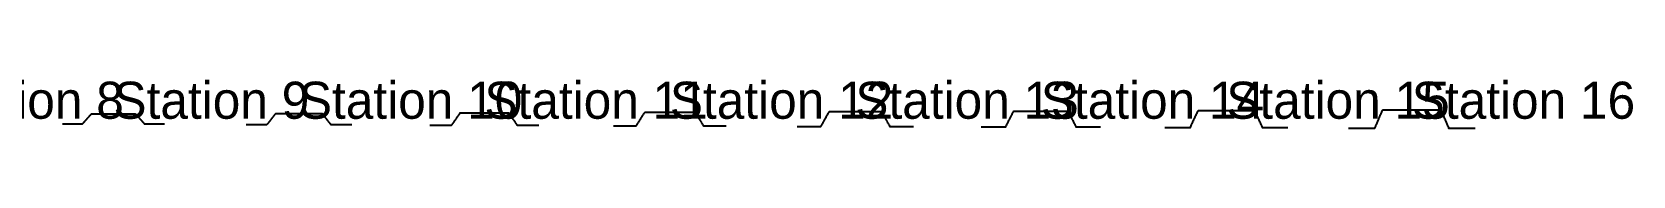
# Model space of a CAD drawing. Header units: metres. Extents: x 4 to 86, y -0.3 to 1.1.
# Drawn here: x 42.8 to 85.96, y -0.26 to 1.05 of the extents above; entities that cross this region are included whole.
import ezdxf

# ---------------------------------------------------------------- set-up
doc = ezdxf.new("R2010")
doc.units = ezdxf.units.M

msp = doc.modelspace()

# ---------------------------------------------------------------- linework, layer by layer
at = {"layer": 'GENERATED_PROFILE'}
for points in [[(43.624, -0.137), (43.636, -0.137), (43.648, -0.137), (43.66, -0.137), (43.672, -0.137), (43.684, -0.137), (43.697, -0.137), (43.709, -0.137), (43.721, -0.137), (43.733, -0.137), (43.745, -0.137), (43.757, -0.137), (43.77, -0.137), (43.782, -0.137), (43.794, -0.137), (43.806, -0.137), (43.818, -0.137), (43.83, -0.137), (43.843, -0.137), (43.855, -0.137), (43.867, -0.137), (43.879, -0.137), (43.891, -0.137), (43.903, -0.137), (43.916, -0.137), (43.928, -0.137), (43.94, -0.137), (43.952, -0.137), (43.964, -0.137), (43.976, -0.137), (43.989, -0.137), (44.001, -0.137), (44.013, -0.137), (44.025, -0.137), (44.037, -0.137), (44.049, -0.137), (44.062, -0.137), (44.074, -0.137), (44.086, -0.137), (44.098, -0.137), (44.11, -0.137), (44.122, -0.137), (44.135, -0.137), (44.147, -0.137), (44.159, -0.137), (44.169, -0.133), (44.176, -0.125), (44.183, -0.118), (44.19, -0.11), (44.197, -0.102), (44.204, -0.094), (44.211, -0.086), (44.218, -0.079), (44.225, -0.071), (44.232, -0.063), (44.239, -0.055), (44.246, -0.047), (44.253, -0.039), (44.26, -0.032), (44.267, -0.024), (44.274, -0.016), (44.281, -0.008), (44.288, 0), (44.295, 0.007), (44.302, 0.015), (44.309, 0.023), (44.316, 0.031), (44.323, 0.039), (44.33, 0.047), (44.337, 0.054), (44.344, 0.062), (44.351, 0.07), (44.358, 0.078), (44.365, 0.086), (44.372, 0.093), (44.379, 0.101), (44.386, 0.109), (44.393, 0.117), (44.4, 0.125), (44.41, 0.129), (44.422, 0.129), (44.434, 0.129), (44.446, 0.129), (44.459, 0.129), (44.471, 0.129), (44.483, 0.129), (44.495, 0.129), (44.507, 0.129), (44.519, 0.129), (44.532, 0.129), (44.544, 0.129), (44.556, 0.129), (44.568, 0.129), (44.58, 0.129), (44.592, 0.129), (44.605, 0.129), (44.617, 0.129), (44.629, 0.129), (44.641, 0.129), (44.653, 0.129), (44.665, 0.129), (44.678, 0.129), (44.69, 0.129), (44.702, 0.129), (44.714, 0.129), (44.726, 0.129), (44.738, 0.129), (44.751, 0.129), (44.763, 0.129), (44.775, 0.129), (44.787, 0.129), (44.799, 0.129), (44.811, 0.129), (44.824, 0.129), (44.836, 0.129), (44.848, 0.129), (44.86, 0.129), (44.872, 0.129), (44.884, 0.129), (44.897, 0.129), (44.909, 0.129), (44.921, 0.129), (44.933, 0.129), (44.945, 0.129), (44.957, 0.129), (44.97, 0.129), (44.982, 0.129), (44.994, 0.129), (45.006, 0.129), (45.018, 0.129), (45.03, 0.129), (45.043, 0.129), (45.055, 0.129), (45.067, 0.129), (45.079, 0.129), (45.091, 0.129), (45.103, 0.129), (45.116, 0.129), (45.128, 0.129), (45.14, 0.129), (45.152, 0.129), (45.164, 0.129), (45.176, 0.129), (45.189, 0.129), (45.201, 0.129), (45.213, 0.129), (45.225, 0.129), (45.237, 0.129), (45.249, 0.129), (45.262, 0.129), (45.274, 0.129), (45.286, 0.129), (45.298, 0.129), (45.31, 0.129), (45.322, 0.129), (45.335, 0.129), (45.347, 0.129), (45.359, 0.129), (45.371, 0.129), (45.383, 0.129), (45.395, 0.129), (45.408, 0.129), (45.42, 0.129), (45.432, 0.129), (45.444, 0.129), (45.456, 0.129), (45.468, 0.129), (45.481, 0.129), (45.493, 0.129), (45.505, 0.129), (45.517, 0.129), (45.529, 0.129), (45.541, 0.129), (45.554, 0.129), (45.566, 0.129), (45.578, 0.129), (45.59, 0.129), (45.6, 0.125), (45.607, 0.117), (45.614, 0.109), (45.621, 0.101), (45.628, 0.093), (45.635, 0.086), (45.642, 0.078), (45.649, 0.07), (45.656, 0.062), (45.663, 0.054), (45.67, 0.047), (45.677, 0.039), (45.684, 0.031), (45.691, 0.023), (45.698, 0.015), (45.705, 0.007), (45.712, 0), (45.719, -0.008), (45.726, -0.016), (45.733, -0.024), (45.74, -0.032), (45.747, -0.039), (45.754, -0.047), (45.761, -0.055), (45.768, -0.063), (45.775, -0.071), (45.782, -0.079), (45.789, -0.086), (45.796, -0.094), (45.803, -0.102), (45.81, -0.11), (45.817, -0.118), (45.824, -0.125), (45.831, -0.133), (45.841, -0.137), (45.853, -0.137), (45.865, -0.137), (45.878, -0.137), (45.89, -0.137), (45.902, -0.137), (45.914, -0.137), (45.926, -0.137), (45.938, -0.137), (45.951, -0.137), (45.963, -0.137), (45.975, -0.137), (45.987, -0.137), (45.999, -0.137), (46.011, -0.137), (46.024, -0.137), (46.036, -0.137), (46.048, -0.137), (46.06, -0.137), (46.072, -0.137), (46.084, -0.137), (46.097, -0.137), (46.109, -0.137), (46.121, -0.137), (46.133, -0.137), (46.145, -0.137), (46.157, -0.137), (46.17, -0.137), (46.182, -0.137), (46.194, -0.137), (46.206, -0.137), (46.218, -0.137), (46.23, -0.137), (46.243, -0.137), (46.255, -0.137), (46.267, -0.137), (46.279, -0.137), (46.291, -0.137), (46.303, -0.137), (46.316, -0.137), (46.328, -0.137), (46.34, -0.137), (46.352, -0.137), (46.364, -0.137), (46.376, -0.137)], [(48.577, -0.154), (48.589, -0.154), (48.602, -0.154), (48.615, -0.154), (48.627, -0.154), (48.64, -0.154), (48.653, -0.154), (48.665, -0.154), (48.678, -0.154), (48.691, -0.154), (48.704, -0.154), (48.716, -0.154), (48.729, -0.154), (48.742, -0.154), (48.754, -0.154), (48.767, -0.154), (48.78, -0.154), (48.793, -0.154), (48.805, -0.154), (48.818, -0.154), (48.831, -0.154), (48.843, -0.154), (48.856, -0.154), (48.869, -0.154), (48.882, -0.154), (48.894, -0.154), (48.907, -0.154), (48.92, -0.154), (48.932, -0.154), (48.945, -0.154), (48.958, -0.154), (48.97, -0.154), (48.983, -0.154), (48.996, -0.154), (49.009, -0.154), (49.021, -0.154), (49.034, -0.154), (49.047, -0.154), (49.059, -0.154), (49.072, -0.154), (49.085, -0.154), (49.098, -0.154), (49.11, -0.154), (49.123, -0.154), (49.136, -0.154), (49.146, -0.15), (49.153, -0.141), (49.16, -0.132), (49.167, -0.124), (49.173, -0.115), (49.18, -0.106), (49.187, -0.097), (49.194, -0.088), (49.201, -0.08), (49.208, -0.071), (49.215, -0.062), (49.222, -0.053), (49.229, -0.044), (49.236, -0.036), (49.243, -0.027), (49.249, -0.018), (49.256, -0.009), (49.263, 0), (49.27, 0.008), (49.277, 0.017), (49.284, 0.026), (49.291, 0.035), (49.298, 0.044), (49.305, 0.052), (49.312, 0.061), (49.319, 0.07), (49.325, 0.079), (49.332, 0.088), (49.339, 0.096), (49.346, 0.105), (49.353, 0.114), (49.36, 0.123), (49.367, 0.132), (49.374, 0.14), (49.384, 0.145), (49.396, 0.145), (49.409, 0.145), (49.422, 0.145), (49.434, 0.145), (49.447, 0.145), (49.46, 0.145), (49.473, 0.145), (49.485, 0.145), (49.498, 0.145), (49.511, 0.145), (49.523, 0.145), (49.536, 0.145), (49.549, 0.145), (49.562, 0.145), (49.574, 0.145), (49.587, 0.145), (49.6, 0.145), (49.612, 0.145), (49.625, 0.145), (49.638, 0.145), (49.651, 0.145), (49.663, 0.145), (49.676, 0.145), (49.689, 0.145), (49.701, 0.145), (49.714, 0.145), (49.727, 0.145), (49.739, 0.145), (49.752, 0.145), (49.765, 0.145), (49.778, 0.145), (49.79, 0.145), (49.803, 0.145), (49.816, 0.145), (49.828, 0.145), (49.841, 0.145), (49.854, 0.145), (49.867, 0.145), (49.879, 0.145), (49.892, 0.145), (49.905, 0.145), (49.917, 0.145), (49.93, 0.145), (49.943, 0.145), (49.956, 0.145), (49.968, 0.145), (49.981, 0.145), (49.994, 0.145), (50.006, 0.145), (50.019, 0.145), (50.032, 0.145), (50.044, 0.145), (50.057, 0.145), (50.07, 0.145), (50.083, 0.145), (50.095, 0.145), (50.108, 0.145), (50.121, 0.145), (50.133, 0.145), (50.146, 0.145), (50.159, 0.145), (50.172, 0.145), (50.184, 0.145), (50.197, 0.145), (50.21, 0.145), (50.222, 0.145), (50.235, 0.145), (50.248, 0.145), (50.261, 0.145), (50.273, 0.145), (50.286, 0.145), (50.299, 0.145), (50.311, 0.145), (50.324, 0.145), (50.337, 0.145), (50.349, 0.145), (50.362, 0.145), (50.375, 0.145), (50.388, 0.145), (50.4, 0.145), (50.413, 0.145), (50.426, 0.145), (50.438, 0.145), (50.451, 0.145), (50.464, 0.145), (50.477, 0.145), (50.489, 0.145), (50.502, 0.145), (50.515, 0.145), (50.527, 0.145), (50.54, 0.145), (50.553, 0.145), (50.566, 0.145), (50.578, 0.145), (50.591, 0.145), (50.604, 0.145), (50.616, 0.145), (50.626, 0.14), (50.633, 0.132), (50.64, 0.123), (50.647, 0.114), (50.654, 0.105), (50.661, 0.096), (50.668, 0.088), (50.675, 0.079), (50.681, 0.07), (50.688, 0.061), (50.695, 0.052), (50.702, 0.044), (50.709, 0.035), (50.716, 0.026), (50.723, 0.017), (50.73, 0.008), (50.737, 0), (50.744, -0.009), (50.751, -0.018), (50.757, -0.027), (50.764, -0.036), (50.771, -0.044), (50.778, -0.053), (50.785, -0.062), (50.792, -0.071), (50.799, -0.08), (50.806, -0.088), (50.813, -0.097), (50.82, -0.106), (50.827, -0.115), (50.833, -0.124), (50.84, -0.132), (50.847, -0.141), (50.854, -0.15), (50.864, -0.154), (50.877, -0.154), (50.89, -0.154), (50.902, -0.154), (50.915, -0.154), (50.928, -0.154), (50.941, -0.154), (50.953, -0.154), (50.966, -0.154), (50.979, -0.154), (50.991, -0.154), (51.004, -0.154), (51.017, -0.154), (51.03, -0.154), (51.042, -0.154), (51.055, -0.154), (51.068, -0.154), (51.08, -0.154), (51.093, -0.154), (51.106, -0.154), (51.118, -0.154), (51.131, -0.154), (51.144, -0.154), (51.157, -0.154), (51.169, -0.154), (51.182, -0.154), (51.195, -0.154), (51.207, -0.154), (51.22, -0.154), (51.233, -0.154), (51.246, -0.154), (51.258, -0.154), (51.271, -0.154), (51.284, -0.154), (51.296, -0.154), (51.309, -0.154), (51.322, -0.154), (51.335, -0.154), (51.347, -0.154), (51.36, -0.154), (51.373, -0.154), (51.385, -0.154), (51.398, -0.154), (51.411, -0.154), (51.423, -0.154)], [(53.529, -0.171), (53.543, -0.171), (53.556, -0.171), (53.569, -0.171), (53.582, -0.171), (53.596, -0.171), (53.609, -0.171), (53.622, -0.171), (53.635, -0.171), (53.649, -0.171), (53.662, -0.171), (53.675, -0.171), (53.688, -0.171), (53.702, -0.171), (53.715, -0.171), (53.728, -0.171), (53.741, -0.171), (53.755, -0.171), (53.768, -0.171), (53.781, -0.171), (53.794, -0.171), (53.808, -0.171), (53.821, -0.171), (53.834, -0.171), (53.847, -0.171), (53.861, -0.171), (53.874, -0.171), (53.887, -0.171), (53.9, -0.171), (53.914, -0.171), (53.927, -0.171), (53.94, -0.171), (53.953, -0.171), (53.967, -0.171), (53.98, -0.171), (53.993, -0.171), (54.006, -0.171), (54.02, -0.171), (54.033, -0.171), (54.046, -0.171), (54.059, -0.171), (54.073, -0.171), (54.086, -0.171), (54.099, -0.171), (54.112, -0.171), (54.123, -0.167), (54.13, -0.157), (54.136, -0.147), (54.143, -0.137), (54.15, -0.128), (54.157, -0.118), (54.164, -0.108), (54.17, -0.098), (54.177, -0.088), (54.184, -0.079), (54.191, -0.069), (54.198, -0.059), (54.204, -0.049), (54.211, -0.04), (54.218, -0.03), (54.225, -0.02), (54.232, -0.01), (54.238, 0), (54.245, 0.009), (54.252, 0.019), (54.259, 0.029), (54.266, 0.039), (54.272, 0.048), (54.279, 0.058), (54.286, 0.068), (54.293, 0.078), (54.3, 0.088), (54.307, 0.097), (54.313, 0.107), (54.32, 0.117), (54.327, 0.127), (54.334, 0.136), (54.341, 0.146), (54.347, 0.156), (54.357, 0.161), (54.371, 0.161), (54.384, 0.161), (54.397, 0.161), (54.41, 0.161), (54.424, 0.161), (54.437, 0.161), (54.45, 0.161), (54.463, 0.161), (54.477, 0.161), (54.49, 0.161), (54.503, 0.161), (54.516, 0.161), (54.53, 0.161), (54.543, 0.161), (54.556, 0.161), (54.569, 0.161), (54.583, 0.161), (54.596, 0.161), (54.609, 0.161), (54.622, 0.161), (54.636, 0.161), (54.649, 0.161), (54.662, 0.161), (54.675, 0.161), (54.689, 0.161), (54.702, 0.161), (54.715, 0.161), (54.728, 0.161), (54.742, 0.161), (54.755, 0.161), (54.768, 0.161), (54.781, 0.161), (54.795, 0.161), (54.808, 0.161), (54.821, 0.161), (54.834, 0.161), (54.848, 0.161), (54.861, 0.161), (54.874, 0.161), (54.887, 0.161), (54.901, 0.161), (54.914, 0.161), (54.927, 0.161), (54.94, 0.161), (54.954, 0.161), (54.967, 0.161), (54.98, 0.161), (54.993, 0.161), (55.007, 0.161), (55.02, 0.161), (55.033, 0.161), (55.046, 0.161), (55.06, 0.161), (55.073, 0.161), (55.086, 0.161), (55.099, 0.161), (55.113, 0.161), (55.126, 0.161), (55.139, 0.161), (55.152, 0.161), (55.166, 0.161), (55.179, 0.161), (55.192, 0.161), (55.205, 0.161), (55.219, 0.161), (55.232, 0.161), (55.245, 0.161), (55.258, 0.161), (55.272, 0.161), (55.285, 0.161), (55.298, 0.161), (55.311, 0.161), (55.325, 0.161), (55.338, 0.161), (55.351, 0.161), (55.364, 0.161), (55.378, 0.161), (55.391, 0.161), (55.404, 0.161), (55.417, 0.161), (55.431, 0.161), (55.444, 0.161), (55.457, 0.161), (55.47, 0.161), (55.484, 0.161), (55.497, 0.161), (55.51, 0.161), (55.523, 0.161), (55.537, 0.161), (55.55, 0.161), (55.563, 0.161), (55.576, 0.161), (55.59, 0.161), (55.603, 0.161), (55.616, 0.161), (55.629, 0.161), (55.643, 0.161), (55.653, 0.156), (55.659, 0.146), (55.666, 0.136), (55.673, 0.127), (55.68, 0.117), (55.687, 0.107), (55.693, 0.097), (55.7, 0.088), (55.707, 0.078), (55.714, 0.068), (55.721, 0.058), (55.728, 0.048), (55.734, 0.039), (55.741, 0.029), (55.748, 0.019), (55.755, 0.009), (55.762, 0), (55.768, -0.01), (55.775, -0.02), (55.782, -0.03), (55.789, -0.04), (55.796, -0.049), (55.802, -0.059), (55.809, -0.069), (55.816, -0.079), (55.823, -0.088), (55.83, -0.098), (55.836, -0.108), (55.843, -0.118), (55.85, -0.128), (55.857, -0.137), (55.864, -0.147), (55.87, -0.157), (55.877, -0.167), (55.888, -0.171), (55.901, -0.171), (55.914, -0.171), (55.927, -0.171), (55.941, -0.171), (55.954, -0.171), (55.967, -0.171), (55.98, -0.171), (55.994, -0.171), (56.007, -0.171), (56.02, -0.171), (56.033, -0.171), (56.047, -0.171), (56.06, -0.171), (56.073, -0.171), (56.086, -0.171), (56.1, -0.171), (56.113, -0.171), (56.126, -0.171), (56.139, -0.171), (56.153, -0.171), (56.166, -0.171), (56.179, -0.171), (56.192, -0.171), (56.206, -0.171), (56.219, -0.171), (56.232, -0.171), (56.245, -0.171), (56.259, -0.171), (56.272, -0.171), (56.285, -0.171), (56.298, -0.171), (56.312, -0.171), (56.325, -0.171), (56.338, -0.171), (56.351, -0.171), (56.365, -0.171), (56.378, -0.171), (56.391, -0.171), (56.404, -0.171), (56.418, -0.171), (56.431, -0.171), (56.444, -0.171), (56.457, -0.171), (56.471, -0.171)], [(58.482, -0.188), (58.496, -0.188), (58.51, -0.188), (58.524, -0.188), (58.538, -0.188), (58.551, -0.188), (58.565, -0.188), (58.579, -0.188), (58.593, -0.188), (58.607, -0.188), (58.62, -0.188), (58.634, -0.188), (58.648, -0.188), (58.662, -0.188), (58.675, -0.188), (58.689, -0.188), (58.703, -0.188), (58.717, -0.188), (58.731, -0.188), (58.744, -0.188), (58.758, -0.188), (58.772, -0.188), (58.786, -0.188), (58.8, -0.188), (58.813, -0.188), (58.827, -0.188), (58.841, -0.188), (58.855, -0.188), (58.869, -0.188), (58.882, -0.188), (58.896, -0.188), (58.91, -0.188), (58.924, -0.188), (58.937, -0.188), (58.951, -0.188), (58.965, -0.188), (58.979, -0.188), (58.993, -0.188), (59.006, -0.188), (59.02, -0.188), (59.034, -0.188), (59.048, -0.188), (59.062, -0.188), (59.075, -0.188), (59.089, -0.188), (59.1, -0.183), (59.106, -0.173), (59.113, -0.162), (59.12, -0.151), (59.127, -0.14), (59.133, -0.13), (59.14, -0.119), (59.147, -0.108), (59.153, -0.097), (59.16, -0.087), (59.167, -0.076), (59.173, -0.065), (59.18, -0.054), (59.187, -0.044), (59.194, -0.033), (59.2, -0.022), (59.207, -0.011), (59.214, -0.001), (59.22, 0.01), (59.227, 0.021), (59.234, 0.032), (59.24, 0.043), (59.247, 0.053), (59.254, 0.064), (59.261, 0.075), (59.267, 0.086), (59.274, 0.096), (59.281, 0.107), (59.287, 0.118), (59.294, 0.129), (59.301, 0.139), (59.307, 0.15), (59.314, 0.161), (59.321, 0.172), (59.331, 0.177), (59.345, 0.177), (59.359, 0.177), (59.373, 0.177), (59.386, 0.177), (59.4, 0.177), (59.414, 0.177), (59.428, 0.177), (59.442, 0.177), (59.455, 0.177), (59.469, 0.177), (59.483, 0.177), (59.497, 0.177), (59.51, 0.177), (59.524, 0.177), (59.538, 0.177), (59.552, 0.177), (59.566, 0.177), (59.579, 0.177), (59.593, 0.177), (59.607, 0.177), (59.621, 0.177), (59.635, 0.177), (59.648, 0.177), (59.662, 0.177), (59.676, 0.177), (59.69, 0.177), (59.704, 0.177), (59.717, 0.177), (59.731, 0.177), (59.745, 0.177), (59.759, 0.177), (59.772, 0.177), (59.786, 0.177), (59.8, 0.177), (59.814, 0.177), (59.828, 0.177), (59.841, 0.177), (59.855, 0.177), (59.869, 0.177), (59.883, 0.177), (59.897, 0.177), (59.91, 0.177), (59.924, 0.177), (59.938, 0.177), (59.952, 0.177), (59.966, 0.177), (59.979, 0.177), (59.993, 0.177), (60.007, 0.177), (60.021, 0.177), (60.034, 0.177), (60.048, 0.177), (60.062, 0.177), (60.076, 0.177), (60.09, 0.177), (60.103, 0.177), (60.117, 0.177), (60.131, 0.177), (60.145, 0.177), (60.159, 0.177), (60.172, 0.177), (60.186, 0.177), (60.2, 0.177), (60.214, 0.177), (60.228, 0.177), (60.241, 0.177), (60.255, 0.177), (60.269, 0.177), (60.283, 0.177), (60.296, 0.177), (60.31, 0.177), (60.324, 0.177), (60.338, 0.177), (60.352, 0.177), (60.365, 0.177), (60.379, 0.177), (60.393, 0.177), (60.407, 0.177), (60.421, 0.177), (60.434, 0.177), (60.448, 0.177), (60.462, 0.177), (60.476, 0.177), (60.49, 0.177), (60.503, 0.177), (60.517, 0.177), (60.531, 0.177), (60.545, 0.177), (60.558, 0.177), (60.572, 0.177), (60.586, 0.177), (60.6, 0.177), (60.614, 0.177), (60.627, 0.177), (60.641, 0.177), (60.655, 0.177), (60.669, 0.177), (60.679, 0.172), (60.686, 0.161), (60.693, 0.15), (60.699, 0.139), (60.706, 0.129), (60.713, 0.118), (60.719, 0.107), (60.726, 0.096), (60.733, 0.086), (60.739, 0.075), (60.746, 0.064), (60.753, 0.053), (60.76, 0.043), (60.766, 0.032), (60.773, 0.021), (60.78, 0.01), (60.786, -0.001), (60.793, -0.011), (60.8, -0.022), (60.806, -0.033), (60.813, -0.044), (60.82, -0.054), (60.827, -0.065), (60.833, -0.076), (60.84, -0.087), (60.847, -0.097), (60.853, -0.108), (60.86, -0.119), (60.867, -0.13), (60.873, -0.14), (60.88, -0.151), (60.887, -0.162), (60.894, -0.173), (60.9, -0.183), (60.911, -0.188), (60.925, -0.188), (60.938, -0.188), (60.952, -0.188), (60.966, -0.188), (60.98, -0.188), (60.994, -0.188), (61.007, -0.188), (61.021, -0.188), (61.035, -0.188), (61.049, -0.188), (61.063, -0.188), (61.076, -0.188), (61.09, -0.188), (61.104, -0.188), (61.118, -0.188), (61.131, -0.188), (61.145, -0.188), (61.159, -0.188), (61.173, -0.188), (61.187, -0.188), (61.2, -0.188), (61.214, -0.188), (61.228, -0.188), (61.242, -0.188), (61.256, -0.188), (61.269, -0.188), (61.283, -0.188), (61.297, -0.188), (61.311, -0.188), (61.325, -0.188), (61.338, -0.188), (61.352, -0.188), (61.366, -0.188), (61.38, -0.188), (61.393, -0.188), (61.407, -0.188), (61.421, -0.188), (61.435, -0.188), (61.449, -0.188), (61.462, -0.188), (61.476, -0.188), (61.49, -0.188), (61.504, -0.188), (61.518, -0.188)], [(63.435, -0.205), (63.45, -0.205), (63.464, -0.205), (63.478, -0.205), (63.493, -0.205), (63.507, -0.205), (63.521, -0.205), (63.536, -0.205), (63.55, -0.205), (63.564, -0.205), (63.579, -0.205), (63.593, -0.205), (63.607, -0.205), (63.622, -0.205), (63.636, -0.205), (63.65, -0.205), (63.665, -0.205), (63.679, -0.205), (63.693, -0.205), (63.708, -0.205), (63.722, -0.205), (63.736, -0.205), (63.751, -0.205), (63.765, -0.205), (63.779, -0.205), (63.794, -0.205), (63.808, -0.205), (63.822, -0.205), (63.837, -0.205), (63.851, -0.205), (63.865, -0.205), (63.88, -0.205), (63.894, -0.205), (63.908, -0.205), (63.923, -0.205), (63.937, -0.205), (63.951, -0.205), (63.966, -0.205), (63.98, -0.205), (63.994, -0.205), (64.009, -0.205), (64.023, -0.205), (64.037, -0.205), (64.052, -0.205), (64.066, -0.205), (64.077, -0.2), (64.083, -0.188), (64.09, -0.176), (64.097, -0.165), (64.103, -0.153), (64.11, -0.141), (64.116, -0.13), (64.123, -0.118), (64.13, -0.106), (64.136, -0.094), (64.143, -0.083), (64.149, -0.071), (64.156, -0.059), (64.163, -0.047), (64.169, -0.036), (64.176, -0.024), (64.182, -0.012), (64.189, -0.001), (64.196, 0.011), (64.202, 0.023), (64.209, 0.035), (64.215, 0.046), (64.222, 0.058), (64.228, 0.07), (64.235, 0.082), (64.242, 0.093), (64.248, 0.105), (64.255, 0.117), (64.261, 0.128), (64.268, 0.14), (64.275, 0.152), (64.281, 0.164), (64.288, 0.175), (64.294, 0.187), (64.305, 0.193), (64.319, 0.193), (64.334, 0.193), (64.348, 0.193), (64.362, 0.193), (64.377, 0.193), (64.391, 0.193), (64.405, 0.193), (64.42, 0.193), (64.434, 0.193), (64.448, 0.193), (64.463, 0.193), (64.477, 0.193), (64.491, 0.193), (64.506, 0.193), (64.52, 0.193), (64.534, 0.193), (64.549, 0.193), (64.563, 0.193), (64.577, 0.193), (64.592, 0.193), (64.606, 0.193), (64.62, 0.193), (64.635, 0.193), (64.649, 0.193), (64.663, 0.193), (64.678, 0.193), (64.692, 0.193), (64.706, 0.193), (64.721, 0.193), (64.735, 0.193), (64.749, 0.193), (64.764, 0.193), (64.778, 0.193), (64.792, 0.193), (64.807, 0.193), (64.821, 0.193), (64.835, 0.193), (64.85, 0.193), (64.864, 0.193), (64.878, 0.193), (64.893, 0.193), (64.907, 0.193), (64.921, 0.193), (64.936, 0.193), (64.95, 0.193), (64.964, 0.193), (64.979, 0.193), (64.993, 0.193), (65.007, 0.193), (65.021, 0.193), (65.036, 0.193), (65.05, 0.193), (65.064, 0.193), (65.079, 0.193), (65.093, 0.193), (65.107, 0.193), (65.122, 0.193), (65.136, 0.193), (65.15, 0.193), (65.165, 0.193), (65.179, 0.193), (65.193, 0.193), (65.208, 0.193), (65.222, 0.193), (65.236, 0.193), (65.251, 0.193), (65.265, 0.193), (65.279, 0.193), (65.294, 0.193), (65.308, 0.193), (65.322, 0.193), (65.337, 0.193), (65.351, 0.193), (65.365, 0.193), (65.38, 0.193), (65.394, 0.193), (65.408, 0.193), (65.423, 0.193), (65.437, 0.193), (65.451, 0.193), (65.466, 0.193), (65.48, 0.193), (65.494, 0.193), (65.509, 0.193), (65.523, 0.193), (65.537, 0.193), (65.552, 0.193), (65.566, 0.193), (65.58, 0.193), (65.595, 0.193), (65.609, 0.193), (65.623, 0.193), (65.638, 0.193), (65.652, 0.193), (65.666, 0.193), (65.681, 0.193), (65.695, 0.193), (65.706, 0.187), (65.712, 0.175), (65.719, 0.164), (65.725, 0.152), (65.732, 0.14), (65.739, 0.128), (65.745, 0.117), (65.752, 0.105), (65.758, 0.093), (65.765, 0.082), (65.772, 0.07), (65.778, 0.058), (65.785, 0.046), (65.791, 0.035), (65.798, 0.023), (65.804, 0.011), (65.811, -0.001), (65.818, -0.012), (65.824, -0.024), (65.831, -0.036), (65.837, -0.047), (65.844, -0.059), (65.851, -0.071), (65.857, -0.083), (65.864, -0.094), (65.87, -0.106), (65.877, -0.118), (65.884, -0.13), (65.89, -0.141), (65.897, -0.153), (65.903, -0.165), (65.91, -0.176), (65.917, -0.188), (65.923, -0.2), (65.934, -0.205), (65.948, -0.205), (65.963, -0.205), (65.977, -0.205), (65.991, -0.205), (66.006, -0.205), (66.02, -0.205), (66.034, -0.205), (66.049, -0.205), (66.063, -0.205), (66.077, -0.205), (66.092, -0.205), (66.106, -0.205), (66.12, -0.205), (66.135, -0.205), (66.149, -0.205), (66.163, -0.205), (66.178, -0.205), (66.192, -0.205), (66.206, -0.205), (66.221, -0.205), (66.235, -0.205), (66.249, -0.205), (66.264, -0.205), (66.278, -0.205), (66.292, -0.205), (66.307, -0.205), (66.321, -0.205), (66.335, -0.205), (66.35, -0.205), (66.364, -0.205), (66.378, -0.205), (66.393, -0.205), (66.407, -0.205), (66.421, -0.205), (66.436, -0.205), (66.45, -0.205), (66.464, -0.205), (66.479, -0.205), (66.493, -0.205), (66.507, -0.205), (66.522, -0.205), (66.536, -0.205), (66.55, -0.205), (66.565, -0.205)], [(68.388, -0.222), (68.403, -0.222), (68.418, -0.222), (68.433, -0.222), (68.448, -0.222), (68.463, -0.222), (68.478, -0.222), (68.492, -0.222), (68.507, -0.222), (68.522, -0.222), (68.537, -0.222), (68.552, -0.222), (68.567, -0.222), (68.582, -0.222), (68.597, -0.222), (68.611, -0.222), (68.626, -0.222), (68.641, -0.222), (68.656, -0.222), (68.671, -0.222), (68.686, -0.222), (68.701, -0.222), (68.715, -0.222), (68.73, -0.222), (68.745, -0.222), (68.76, -0.222), (68.775, -0.222), (68.79, -0.222), (68.805, -0.222), (68.82, -0.222), (68.834, -0.222), (68.849, -0.222), (68.864, -0.222), (68.879, -0.222), (68.894, -0.222), (68.909, -0.222), (68.924, -0.222), (68.939, -0.222), (68.953, -0.222), (68.968, -0.222), (68.983, -0.222), (68.998, -0.222), (69.013, -0.222), (69.028, -0.222), (69.043, -0.222), (69.054, -0.217), (69.06, -0.204), (69.067, -0.191), (69.073, -0.178), (69.08, -0.166), (69.086, -0.153), (69.093, -0.14), (69.099, -0.128), (69.106, -0.115), (69.112, -0.102), (69.119, -0.09), (69.125, -0.077), (69.132, -0.064), (69.138, -0.051), (69.145, -0.039), (69.151, -0.026), (69.158, -0.013), (69.164, -0.001), (69.171, 0.012), (69.177, 0.025), (69.184, 0.038), (69.19, 0.05), (69.197, 0.063), (69.203, 0.076), (69.21, 0.088), (69.216, 0.101), (69.223, 0.114), (69.229, 0.126), (69.236, 0.139), (69.242, 0.152), (69.249, 0.165), (69.255, 0.177), (69.262, 0.19), (69.268, 0.203), (69.279, 0.209), (69.294, 0.209), (69.309, 0.209), (69.323, 0.209), (69.338, 0.209), (69.353, 0.209), (69.368, 0.209), (69.383, 0.209), (69.398, 0.209), (69.413, 0.209), (69.427, 0.209), (69.442, 0.209), (69.457, 0.209), (69.472, 0.209), (69.487, 0.209), (69.502, 0.209), (69.517, 0.209), (69.532, 0.209), (69.546, 0.209), (69.561, 0.209), (69.576, 0.209), (69.591, 0.209), (69.606, 0.209), (69.621, 0.209), (69.636, 0.209), (69.651, 0.209), (69.665, 0.209), (69.68, 0.209), (69.695, 0.209), (69.71, 0.209), (69.725, 0.209), (69.74, 0.209), (69.755, 0.209), (69.77, 0.209), (69.784, 0.209), (69.799, 0.209), (69.814, 0.209), (69.829, 0.209), (69.844, 0.209), (69.859, 0.209), (69.874, 0.209), (69.888, 0.209), (69.903, 0.209), (69.918, 0.209), (69.933, 0.209), (69.948, 0.209), (69.963, 0.209), (69.978, 0.209), (69.993, 0.209), (70.007, 0.209), (70.022, 0.209), (70.037, 0.209), (70.052, 0.209), (70.067, 0.209), (70.082, 0.209), (70.097, 0.209), (70.112, 0.209), (70.126, 0.209), (70.141, 0.209), (70.156, 0.209), (70.171, 0.209), (70.186, 0.209), (70.201, 0.209), (70.216, 0.209), (70.23, 0.209), (70.245, 0.209), (70.26, 0.209), (70.275, 0.209), (70.29, 0.209), (70.305, 0.209), (70.32, 0.209), (70.335, 0.209), (70.349, 0.209), (70.364, 0.209), (70.379, 0.209), (70.394, 0.209), (70.409, 0.209), (70.424, 0.209), (70.439, 0.209), (70.454, 0.209), (70.468, 0.209), (70.483, 0.209), (70.498, 0.209), (70.513, 0.209), (70.528, 0.209), (70.543, 0.209), (70.558, 0.209), (70.573, 0.209), (70.587, 0.209), (70.602, 0.209), (70.617, 0.209), (70.632, 0.209), (70.647, 0.209), (70.662, 0.209), (70.677, 0.209), (70.691, 0.209), (70.706, 0.209), (70.721, 0.209), (70.732, 0.203), (70.738, 0.19), (70.745, 0.177), (70.751, 0.165), (70.758, 0.152), (70.764, 0.139), (70.771, 0.126), (70.777, 0.114), (70.784, 0.101), (70.79, 0.088), (70.797, 0.076), (70.803, 0.063), (70.81, 0.05), (70.816, 0.038), (70.823, 0.025), (70.829, 0.012), (70.836, -0.001), (70.842, -0.013), (70.849, -0.026), (70.855, -0.039), (70.862, -0.051), (70.868, -0.064), (70.875, -0.077), (70.881, -0.09), (70.888, -0.102), (70.894, -0.115), (70.901, -0.128), (70.907, -0.14), (70.914, -0.153), (70.92, -0.166), (70.927, -0.178), (70.933, -0.191), (70.94, -0.204), (70.946, -0.217), (70.957, -0.222), (70.972, -0.222), (70.987, -0.222), (71.002, -0.222), (71.017, -0.222), (71.032, -0.222), (71.047, -0.222), (71.061, -0.222), (71.076, -0.222), (71.091, -0.222), (71.106, -0.222), (71.121, -0.222), (71.136, -0.222), (71.151, -0.222), (71.166, -0.222), (71.18, -0.222), (71.195, -0.222), (71.21, -0.222), (71.225, -0.222), (71.24, -0.222), (71.255, -0.222), (71.27, -0.222), (71.285, -0.222), (71.299, -0.222), (71.314, -0.222), (71.329, -0.222), (71.344, -0.222), (71.359, -0.222), (71.374, -0.222), (71.389, -0.222), (71.403, -0.222), (71.418, -0.222), (71.433, -0.222), (71.448, -0.222), (71.463, -0.222), (71.478, -0.222), (71.493, -0.222), (71.508, -0.222), (71.522, -0.222), (71.537, -0.222), (71.552, -0.222), (71.567, -0.222), (71.582, -0.222), (71.597, -0.222), (71.612, -0.222)], [(73.341, -0.239), (73.357, -0.239), (73.372, -0.239), (73.387, -0.239), (73.403, -0.239), (73.418, -0.239), (73.434, -0.239), (73.449, -0.239), (73.465, -0.239), (73.48, -0.239), (73.495, -0.239), (73.511, -0.239), (73.526, -0.239), (73.542, -0.239), (73.557, -0.239), (73.572, -0.239), (73.588, -0.239), (73.603, -0.239), (73.619, -0.239), (73.634, -0.239), (73.649, -0.239), (73.665, -0.239), (73.68, -0.239), (73.696, -0.239), (73.711, -0.239), (73.727, -0.239), (73.742, -0.239), (73.757, -0.239), (73.773, -0.239), (73.788, -0.239), (73.804, -0.239), (73.819, -0.239), (73.834, -0.239), (73.85, -0.239), (73.865, -0.239), (73.881, -0.239), (73.896, -0.239), (73.911, -0.239), (73.927, -0.239), (73.942, -0.239), (73.958, -0.239), (73.973, -0.239), (73.989, -0.239), (74.004, -0.239), (74.019, -0.239), (74.031, -0.233), (74.037, -0.22), (74.044, -0.206), (74.05, -0.192), (74.056, -0.179), (74.063, -0.165), (74.069, -0.151), (74.075, -0.137), (74.082, -0.124), (74.088, -0.11), (74.095, -0.096), (74.101, -0.083), (74.107, -0.069), (74.114, -0.055), (74.12, -0.042), (74.127, -0.028), (74.133, -0.014), (74.139, -0.001), (74.146, 0.013), (74.152, 0.027), (74.159, 0.04), (74.165, 0.054), (74.171, 0.068), (74.178, 0.081), (74.184, 0.095), (74.19, 0.109), (74.197, 0.123), (74.203, 0.136), (74.21, 0.15), (74.216, 0.164), (74.222, 0.177), (74.229, 0.191), (74.235, 0.205), (74.242, 0.218), (74.253, 0.225), (74.268, 0.225), (74.283, 0.225), (74.299, 0.225), (74.314, 0.225), (74.33, 0.225), (74.345, 0.225), (74.36, 0.225), (74.376, 0.225), (74.391, 0.225), (74.407, 0.225), (74.422, 0.225), (74.437, 0.225), (74.453, 0.225), (74.468, 0.225), (74.484, 0.225), (74.499, 0.225), (74.515, 0.225), (74.53, 0.225), (74.545, 0.225), (74.561, 0.225), (74.576, 0.225), (74.592, 0.225), (74.607, 0.225), (74.622, 0.225), (74.638, 0.225), (74.653, 0.225), (74.669, 0.225), (74.684, 0.225), (74.699, 0.225), (74.715, 0.225), (74.73, 0.225), (74.746, 0.225), (74.761, 0.225), (74.777, 0.225), (74.792, 0.225), (74.807, 0.225), (74.823, 0.225), (74.838, 0.225), (74.854, 0.225), (74.869, 0.225), (74.884, 0.225), (74.9, 0.225), (74.915, 0.225), (74.931, 0.225), (74.946, 0.225), (74.961, 0.225), (74.977, 0.225), (74.992, 0.225), (75.008, 0.225), (75.023, 0.225), (75.039, 0.225), (75.054, 0.225), (75.069, 0.225), (75.085, 0.225), (75.1, 0.225), (75.116, 0.225), (75.131, 0.225), (75.146, 0.225), (75.162, 0.225), (75.177, 0.225), (75.193, 0.225), (75.208, 0.225), (75.223, 0.225), (75.239, 0.225), (75.254, 0.225), (75.27, 0.225), (75.285, 0.225), (75.301, 0.225), (75.316, 0.225), (75.331, 0.225), (75.347, 0.225), (75.362, 0.225), (75.378, 0.225), (75.393, 0.225), (75.408, 0.225), (75.424, 0.225), (75.439, 0.225), (75.455, 0.225), (75.47, 0.225), (75.485, 0.225), (75.501, 0.225), (75.516, 0.225), (75.532, 0.225), (75.547, 0.225), (75.563, 0.225), (75.578, 0.225), (75.593, 0.225), (75.609, 0.225), (75.624, 0.225), (75.64, 0.225), (75.655, 0.225), (75.67, 0.225), (75.686, 0.225), (75.701, 0.225), (75.717, 0.225), (75.732, 0.225), (75.747, 0.225), (75.758, 0.218), (75.765, 0.205), (75.771, 0.191), (75.778, 0.177), (75.784, 0.164), (75.79, 0.15), (75.797, 0.136), (75.803, 0.123), (75.81, 0.109), (75.816, 0.095), (75.822, 0.081), (75.829, 0.068), (75.835, 0.054), (75.841, 0.04), (75.848, 0.027), (75.854, 0.013), (75.861, -0.001), (75.867, -0.014), (75.873, -0.028), (75.88, -0.042), (75.886, -0.055), (75.893, -0.069), (75.899, -0.083), (75.905, -0.096), (75.912, -0.11), (75.918, -0.124), (75.925, -0.137), (75.931, -0.151), (75.937, -0.165), (75.944, -0.179), (75.95, -0.192), (75.956, -0.206), (75.963, -0.22), (75.969, -0.233), (75.981, -0.239), (75.996, -0.239), (76.011, -0.239), (76.027, -0.239), (76.042, -0.239), (76.058, -0.239), (76.073, -0.239), (76.089, -0.239), (76.104, -0.239), (76.119, -0.239), (76.135, -0.239), (76.15, -0.239), (76.166, -0.239), (76.181, -0.239), (76.196, -0.239), (76.212, -0.239), (76.227, -0.239), (76.243, -0.239), (76.258, -0.239), (76.273, -0.239), (76.289, -0.239), (76.304, -0.239), (76.32, -0.239), (76.335, -0.239), (76.351, -0.239), (76.366, -0.239), (76.381, -0.239), (76.397, -0.239), (76.412, -0.239), (76.428, -0.239), (76.443, -0.239), (76.458, -0.239), (76.474, -0.239), (76.489, -0.239), (76.505, -0.239), (76.52, -0.239), (76.535, -0.239), (76.551, -0.239), (76.566, -0.239), (76.582, -0.239), (76.597, -0.239), (76.613, -0.239), (76.628, -0.239), (76.643, -0.239), (76.659, -0.239)], [(78.294, -0.256), (78.31, -0.256), (78.326, -0.256), (78.342, -0.256), (78.358, -0.256), (78.374, -0.256), (78.39, -0.256), (78.406, -0.256), (78.422, -0.256), (78.438, -0.256), (78.454, -0.256), (78.47, -0.256), (78.486, -0.256), (78.502, -0.256), (78.518, -0.256), (78.533, -0.256), (78.549, -0.256), (78.565, -0.256), (78.581, -0.256), (78.597, -0.256), (78.613, -0.256), (78.629, -0.256), (78.645, -0.256), (78.661, -0.256), (78.677, -0.256), (78.693, -0.256), (78.709, -0.256), (78.725, -0.256), (78.741, -0.256), (78.757, -0.256), (78.773, -0.256), (78.789, -0.256), (78.805, -0.256), (78.821, -0.256), (78.837, -0.256), (78.853, -0.256), (78.868, -0.256), (78.884, -0.256), (78.9, -0.256), (78.916, -0.256), (78.932, -0.256), (78.948, -0.256), (78.964, -0.256), (78.98, -0.256), (78.996, -0.256), (79.008, -0.25), (79.014, -0.235), (79.02, -0.221), (79.027, -0.206), (79.033, -0.191), (79.039, -0.177), (79.045, -0.162), (79.052, -0.147), (79.058, -0.133), (79.064, -0.118), (79.071, -0.103), (79.077, -0.089), (79.083, -0.074), (79.089, -0.059), (79.096, -0.045), (79.102, -0.03), (79.108, -0.015), (79.115, -0.001), (79.121, 0.014), (79.127, 0.029), (79.133, 0.043), (79.14, 0.058), (79.146, 0.073), (79.152, 0.087), (79.159, 0.102), (79.165, 0.117), (79.171, 0.131), (79.177, 0.146), (79.184, 0.161), (79.19, 0.175), (79.196, 0.19), (79.203, 0.205), (79.209, 0.219), (79.215, 0.234), (79.226, 0.241), (79.242, 0.241), (79.258, 0.241), (79.274, 0.241), (79.29, 0.241), (79.306, 0.241), (79.322, 0.241), (79.338, 0.241), (79.354, 0.241), (79.37, 0.241), (79.386, 0.241), (79.402, 0.241), (79.418, 0.241), (79.434, 0.241), (79.45, 0.241), (79.466, 0.241), (79.482, 0.241), (79.498, 0.241), (79.513, 0.241), (79.529, 0.241), (79.545, 0.241), (79.561, 0.241), (79.577, 0.241), (79.593, 0.241), (79.609, 0.241), (79.625, 0.241), (79.641, 0.241), (79.657, 0.241), (79.673, 0.241), (79.689, 0.241), (79.705, 0.241), (79.721, 0.241), (79.737, 0.241), (79.753, 0.241), (79.769, 0.241), (79.785, 0.241), (79.801, 0.241), (79.817, 0.241), (79.833, 0.241), (79.848, 0.241), (79.864, 0.241), (79.88, 0.241), (79.896, 0.241), (79.912, 0.241), (79.928, 0.241), (79.944, 0.241), (79.96, 0.241), (79.976, 0.241), (79.992, 0.241), (80.008, 0.241), (80.024, 0.241), (80.04, 0.241), (80.056, 0.241), (80.072, 0.241), (80.088, 0.241), (80.104, 0.241), (80.12, 0.241), (80.136, 0.241), (80.152, 0.241), (80.167, 0.241), (80.183, 0.241), (80.199, 0.241), (80.215, 0.241), (80.231, 0.241), (80.247, 0.241), (80.263, 0.241), (80.279, 0.241), (80.295, 0.241), (80.311, 0.241), (80.327, 0.241), (80.343, 0.241), (80.359, 0.241), (80.375, 0.241), (80.391, 0.241), (80.407, 0.241), (80.423, 0.241), (80.439, 0.241), (80.455, 0.241), (80.471, 0.241), (80.487, 0.241), (80.502, 0.241), (80.518, 0.241), (80.534, 0.241), (80.55, 0.241), (80.566, 0.241), (80.582, 0.241), (80.598, 0.241), (80.614, 0.241), (80.63, 0.241), (80.646, 0.241), (80.662, 0.241), (80.678, 0.241), (80.694, 0.241), (80.71, 0.241), (80.726, 0.241), (80.742, 0.241), (80.758, 0.241), (80.774, 0.241), (80.785, 0.234), (80.791, 0.219), (80.797, 0.205), (80.804, 0.19), (80.81, 0.175), (80.816, 0.161), (80.823, 0.146), (80.829, 0.131), (80.835, 0.117), (80.841, 0.102), (80.848, 0.087), (80.854, 0.073), (80.86, 0.058), (80.867, 0.043), (80.873, 0.029), (80.879, 0.014), (80.885, -0.001), (80.892, -0.015), (80.898, -0.03), (80.904, -0.045), (80.911, -0.059), (80.917, -0.074), (80.923, -0.089), (80.929, -0.103), (80.936, -0.118), (80.942, -0.133), (80.948, -0.147), (80.955, -0.162), (80.961, -0.177), (80.967, -0.191), (80.973, -0.206), (80.98, -0.221), (80.986, -0.235), (80.992, -0.25), (81.004, -0.256), (81.02, -0.256), (81.036, -0.256), (81.052, -0.256), (81.068, -0.256), (81.084, -0.256), (81.1, -0.256), (81.116, -0.256), (81.132, -0.256), (81.147, -0.256), (81.163, -0.256), (81.179, -0.256), (81.195, -0.256), (81.211, -0.256), (81.227, -0.256), (81.243, -0.256), (81.259, -0.256), (81.275, -0.256), (81.291, -0.256), (81.307, -0.256), (81.323, -0.256), (81.339, -0.256), (81.355, -0.256), (81.371, -0.256), (81.387, -0.256), (81.403, -0.256), (81.419, -0.256), (81.435, -0.256), (81.451, -0.256), (81.467, -0.256), (81.482, -0.256), (81.498, -0.256), (81.514, -0.256), (81.53, -0.256), (81.546, -0.256), (81.562, -0.256), (81.578, -0.256), (81.594, -0.256), (81.61, -0.256), (81.626, -0.256), (81.642, -0.256), (81.658, -0.256), (81.674, -0.256), (81.69, -0.256), (81.706, -0.256)]]:
    msp.add_lwpolyline(points, dxfattribs=at)

# ---------------------------------------------------------------- texts
at = {"layer": 'STATION_LABEL'}
for s, p in [('Station 8', (40, 0)), ('Station 9', (45, 0)), ('Station 10', (50, 0)), ('Station 11', (55, 0)), ('Station 12', (60, 0)), ('Station 13', (65, 0)), ('Station 14', (70, 0)), ('Station 15', (75, 0)), ('Station 16', (80, 0))]:
    msp.add_text(s, height=1, dxfattribs=at).set_placement(p)

doc.saveas('drawing.dxf')
